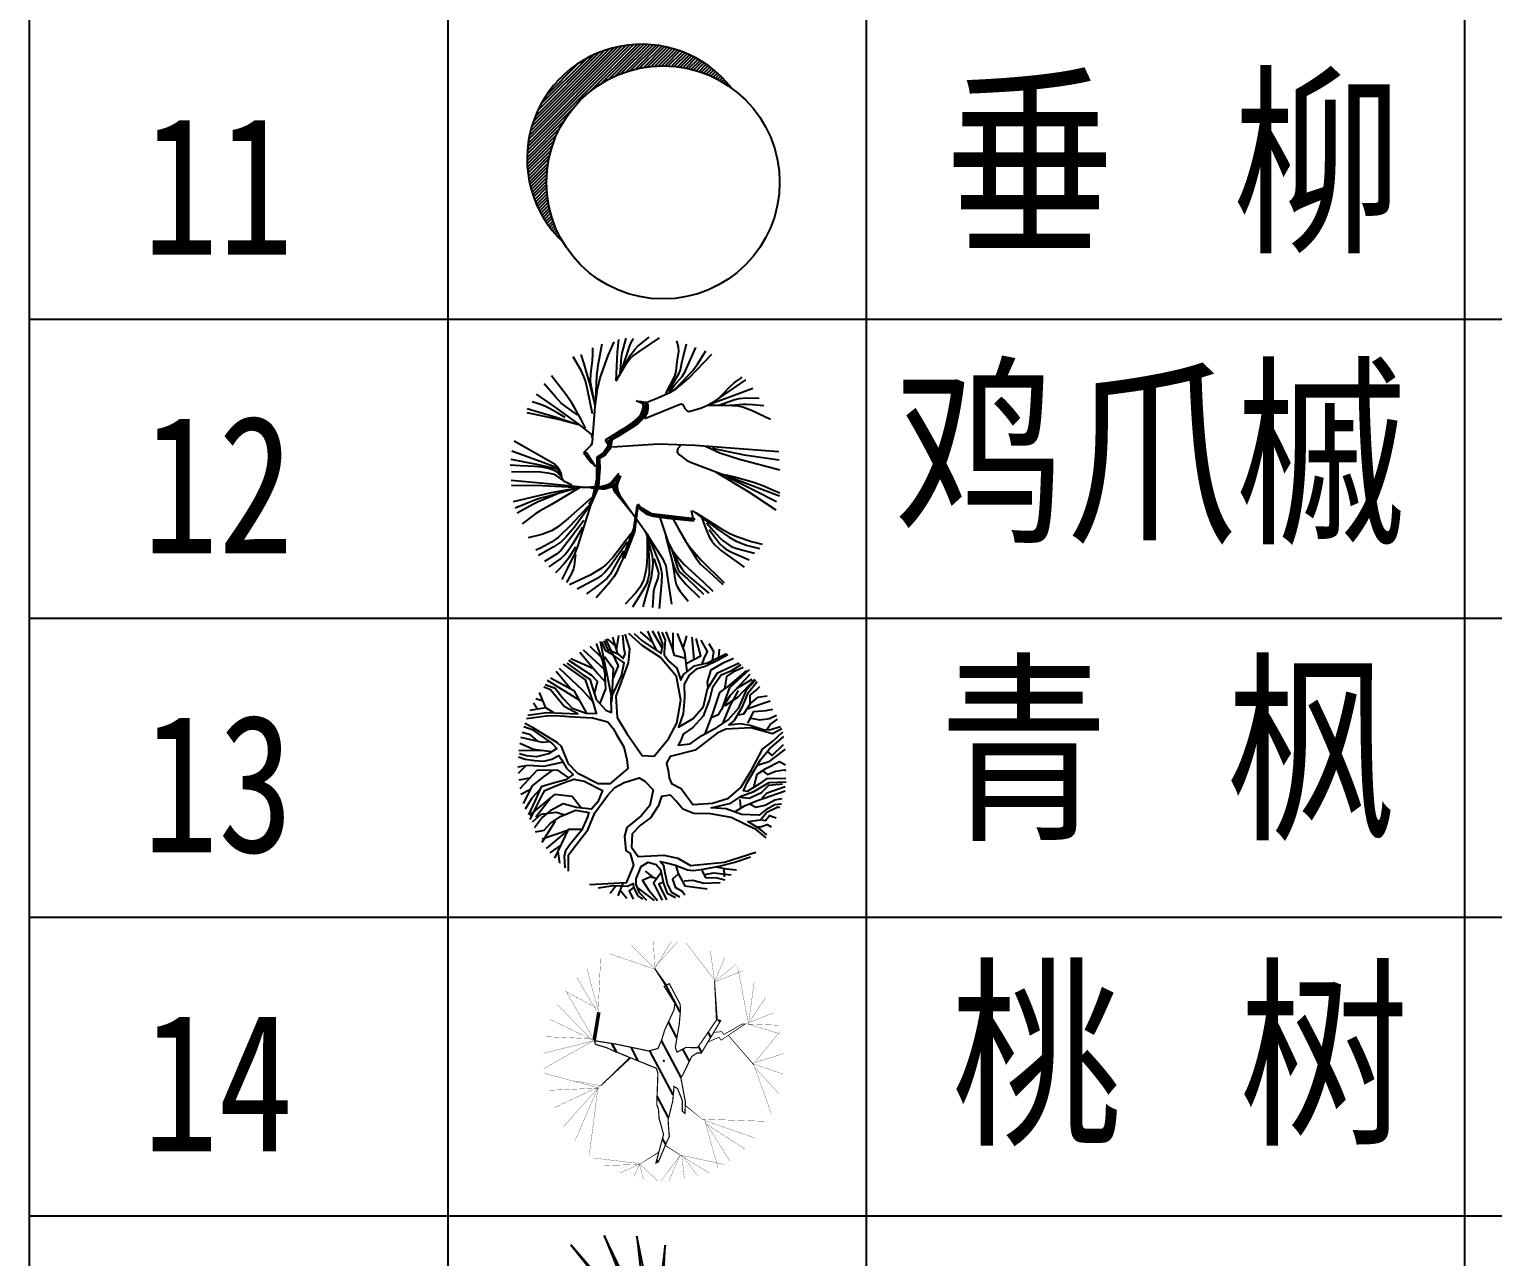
# Model space of a CAD drawing. Extents: x 302512 to 1034855, y -184136 to 410364.
# Drawn here: x 699530 to 732671, y 268877 to 296668 of the extents above; entities that cross this region are included whole.
import ezdxf

# ---------------------------------------------------------------- set-up
doc = ezdxf.new("R2010")
doc.units = 0
doc.header["$MEASUREMENT"] = 0
for name, color, linetype in [('53', 7, 'Continuous'), ('GREEN', 3, 'Continuous'), ('PUB_TEXT', 7, 'Continuous'), ('ROAD', 7, 'Continuous'), ('树', 80, 'Continuous'), ('树树', 104, 'Continuous'), ('植物1', 241, 'Continuous'), ('绿化', 97, 'Continuous')]:
    doc.layers.add(name, color=color, linetype=linetype)
doc.styles.add('-宋体', font='', dxfattribs={"width": 0.8})
doc.styles.add('_HZTXT', font='complex.shx', dxfattribs={"width": 0.8, "bigfont": 'hztxt.shx'})
doc.styles.add('DIM_FONT', font='SIMPLEX.shx', dxfattribs={"width": 0.8})
doc.styles.add('KT64F', font='COMPLEX', dxfattribs={"bigfont": 'KT64F'})
doc.styles.get('-宋体').set_extended_font_data('宋体')

# ---------------------------------------------------------------- blocks, each defined once
blk = doc.blocks.new('罗汉松01')
h = blk.add_hatch()
h.set_pattern_fill('ANSI31,_O', color=256, scale=500)
h.set_pattern_definition([(45, (78415.68, 236735.855), (-44.194174, 44.194174), [])])
h.paths.add_polyline_path([(802.6, 522.2), (862, 534.9), (883.2, 543.4), (951.2, 611.1), (934.2, 628.1), (879, 564.6), (853.5, 560.3), (760.1, 573), (717.7, 573), (679.5, 577.3), (658.2, 611.1), (645.5, 750.9), (632.8, 839.8), (620, 831.3), (620, 780.5), (615.8, 750.9), (598.8, 560.3), (581.8, 547.6), (454.5, 513.7), (437.5, 501), (403.5, 488.3), (344.1, 450.2), (221, 446), (229.4, 437.5), (314.4, 429), (344.1, 424.8), (352.6, 429), (407.8, 450.2), (488.4, 454.5), (547.8, 467.2), (543.6, 450.2), (501.1, 416.3), (458.7, 403.6), (454.5, 390.9), (501.1, 403.6), (590.3, 450.2), (607.3, 446), (687.9, 433.3), (709.2, 416.3), (713.4, 399.4), (866.3, 361.3), (866.3, 378.2), (730.4, 420.6), (717.7, 467.2), (687.9, 496.8), (704.9, 509.5)])
h = blk.add_hatch()
h.set_pattern_fill('ANSI31', color=256, scale=5000, style=0)
h.set_pattern_definition([(45, (78415.7, 236735.86), (-441.9417, 441.9417), [])])
h.paths.add_polyline_path([(620, 831.3), (620, 780.5), (615.8, 750.9), (598.8, 560.3), (581.8, 547.6), (454.5, 513.7), (437.5, 501), (403.5, 488.3), (344.1, 450.2), (221, 446), (229.4, 437.5), (314.4, 429), (344.1, 424.8), (352.6, 429), (407.8, 450.2), (488.4, 454.5), (547.8, 467.2), (543.6, 450.2), (501.1, 416.3), (458.7, 403.6), (454.5, 390.9), (501.1, 403.6), (590.3, 450.2), (607.3, 446), (687.9, 433.3), (709.2, 416.3), (713.4, 399.4), (866.3, 361.3), (866.3, 378.2), (730.4, 420.6), (717.7, 467.2), (687.9, 496.8), (704.9, 509.5), (802.6, 522.2), (862, 534.9), (883.2, 543.4), (951.2, 611.1), (934.2, 628.1), (879, 564.6), (853.5, 560.3), (760.1, 573), (717.7, 573), (679.5, 577.3), (658.2, 611.1), (645.5, 750.9), (632.8, 839.8)])
edge = h.paths.add_edge_path()
edge.add_line((765.4, 386.4), (798.3, 348.6))
edge.add_line((798.3, 348.6), (789.8, 335.9))
edge.add_line((789.8, 335.9), (883.2, 259.7))
edge.add_line((883.2, 259.7), (879, 272.4))
edge.add_line((879, 272.4), (815.3, 331.6))
edge.add_line((815.3, 331.6), (823.8, 344.3))
edge.add_line((823.8, 344.3), (811.3, 375))
for points in [[(634.3, 865.8, 1, 1, 0), (590.1, 1037.2, 1, 1, 0)], [(632.8, 839.8, 1, 1, 0), (663.4, 1038.7, 1, 1, 0)], [(450.2, 763.6, 1, 1, 0), (442.6, 1000.1, 1, 1, 0)], [(630.4, 844.9, 1, 1, 0), (460.5, 1007.3, 1, 1, 0)], [(630.5, 844.6, 1, 1, 0), (521.6, 1026, 1, 1, 0)], [(625.3, 830.3, 1, 1, 0), (795.6, 1013.6, 1, 1, 0)], [(629.5, 843.3, 1, 1, 0), (731.2, 1030.5, 1, 1, 0)], [(754.1, 868.1, 1, 1, 0), (862.9, 985.5, 1, 1, 0)], [(764.5, 864.9, 1, 1, 0), (794.3, 1014.1, 1, 1, 0)], [(461.5, 759.7, 1, 1, 0), (314.2, 921.3, 1, 1, 0)], [(450.2, 763.6, 1, 1, 0), (377.9, 967.1, 1, 1, 0)], [(751.6, 856.8, 1, 1, 0), (911, 957.7, 1, 1, 0)], [(761.9, 862.4, 1, 1, 0), (967.2, 914.9, 1, 1, 0)], [(449.6, 767.7, 1, 1, 0), (252.4, 858.9, 1, 1, 0)], [(607.6, 677.2, 8, 4, 0), (461.5, 759.7, 1, 1, 0), (448.9, 871.1, 1, 1, 0)], [(635.5, 841.3, 15, 15, 0), (751.6, 856.8, 15, 15, 0)], [(991, 687, 1, 1, 0), (997.5, 885.9, 1, 1, 0)], [(448.6, 768.2, 1, 1, 0), (207.8, 796, 1, 1, 0)], [(993.6, 687.4, 1, 1, 0), (1058, 809.1, 1, 1, 0)], [(448.6, 768.2, 1, 1, 0), (171.1, 720.8, 1, 1, 0)], [(200, 505.6, 1, 1, 0), (164.6, 703.4, 1, 1, 0)], [(940.6, 621.7, 10, 5, 0), (993.6, 687.4, 1, 1, 0), (1123.7, 654.1, 1, 1, 0)], [(993.6, 687.4, 1, 1, 0), (1100.9, 725.9, 1, 1, 0)], [(1002.3, 687.2, 1, 1, 0), (1129, 628.8, 1, 1, 0)], [(196.6, 506.5, 1, 1, 0), (148.7, 647, 1, 1, 0)], [(198.8, 506.6, 1, 1, 0), (138.4, 576.9, 1, 1, 0)], [(1019, 432.8, 1, 1, 0), (1133.9, 594.7, 1, 1, 0)], [(195.5, 509.5, 1, 1, 0), (137.5, 518, 1, 1, 0)], [(195.5, 509.5, 1, 1, 0), (141.1, 475.2, 1, 1, 0)], [(197.2, 508.6, 1, 1, 0), (152.2, 417.2, 1, 1, 0)], [(267.9, 447.6, 4, 1, 0), (195.5, 509.5, 1, 1, 0)], [(1014.8, 433.3, 1, 1, 0), (1134.4, 488.7, 1, 1, 0)], [(302.6, 430.2, 4, 1, 0), (276.1, 335.9, 1, 1, 0)], [(866.3, 378.2, 8, 4, 0), (1014.8, 433.3, 1, 1, 0), (1107.4, 370, 1, 1, 0)], [(1014.5, 432.3, 1, 1, 0), (1092.4, 333, 1, 1, 0)], [(1014.8, 433.3, 1, 1, 0), (1122.8, 421.3, 1, 1, 0)], [(280.1, 359.2, 1, 1, 0), (155.6, 404.4, 1, 1, 0)], [(280.8, 359.1, 1, 1, 0), (165.6, 372.7, 1, 1, 0)], [(486.1, 399.5, 4, 1, 0), (450.2, 310.5, 1, 1, 0)], [(765.4, 386.4, 3, 3, 0), (798.3, 348.6, 3, 3, 0), (789.8, 335.9, 3, 3, 0), (883.2, 259.7, 3, 3, 0), (879, 272.4, 3, 3, 0), (815.3, 331.6, 3, 3, 0), (823.8, 344.3, 3, 3, 0), (811.3, 375, 3, 3, 0)], [(280.5, 351.6, 1, 1, 0), (191.4, 312.7, 1, 1, 0)], [(278.3, 343.7, 1, 1, 0), (221, 263.9, 1, 1, 0)], [(276.1, 335.9, 1, 1, 0), (246.4, 221.5, 1, 1, 0)], [(454.3, 306.2, 1, 1, 0), (276.9, 192.6, 1, 1, 0)], [(282.6, 358.8, 1, 1, 0), (298.3, 171.7, 1, 1, 0)], [(452, 314.9, 1, 1, 0), (522.5, 52.7, 1, 1, 0)], [(817.6, 313.2, 3, 3, 0), (730.4, 175, 1, 1, 0), (556.7, 45.9, 1, 1, 0)], [(899.7, 252.8, 1, 1, 0), (1104.2, 361.2, 1, 1, 0)], [(446.5, 301.2, 1, 1, 0), (318.7, 153.9, 1, 1, 0)], [(436.7, 289.9, 1, 1, 0), (385, 107.6, 1, 1, 0)], [(449.4, 303, 1, 1, 0), (441.3, 79.3, 1, 1, 0)], [(883.2, 259.7, 1, 1, 0), (918.6, 126.3, 1, 1, 0)], [(884, 258, 1, 1, 0), (962.4, 159.8, 1, 1, 0)], [(886.7, 246.7, 1, 1, 0), (885.9, 105.8, 1, 1, 0)], [(886.7, 246.7, 1, 1, 0), (1061.4, 275.1, 1, 1, 0)], [(897.2, 245.9, 1, 1, 0), (1013, 209.9, 1, 1, 0)], [(735.4, 182.9, 1, 1, 0), (811.9, 71, 1, 1, 0)], [(721.3, 166.9, 1, 1, 0), (645.6, 39.5, 1, 1, 0)], [(734.7, 181.8, 1, 1, 0), (729.6, 48.1, 1, 1, 0)], [(741.2, 175.6, 1, 1, 0), (895.8, 111.7, 1, 1, 0)]]:
    blk.add_lwpolyline(points, format="xyseb")
blk.add_lwpolyline([(620, 831.3, 5, 5, 0), (620, 780.5, 5, 5, 0), (615.8, 750.9, 5, 5, 0), (598.8, 560.3, 5, 5, 0), (581.8, 547.6, 5, 5, 0), (454.5, 513.7, 5, 5, 0), (437.5, 501, 5, 5, 0), (403.5, 488.3, 5, 5, 0), (344.1, 450.2, 5, 5, 0), (221, 446, 5, 5, 0), (229.4, 437.5, 5, 5, 0), (314.4, 429, 5, 5, 0), (344.1, 424.8, 5, 5, 0), (352.6, 429, 5, 5, 0), (407.8, 450.2, 5, 5, 0), (488.4, 454.5, 5, 5, 0), (547.8, 467.2, 5, 5, 0), (543.6, 450.2, 5, 5, 0), (501.1, 416.3, 5, 5, 0), (458.7, 403.6, 5, 5, 0), (454.5, 390.9, 5, 5, 0), (501.1, 403.6, 5, 5, 0), (590.3, 450.2, 5, 5, 0), (607.3, 446, 5, 5, 0), (687.9, 433.3, 5, 5, 0), (709.2, 416.3, 5, 5, 0), (713.4, 399.4, 5, 5, 0), (866.3, 361.3, 5, 5, 0), (866.3, 378.2, 5, 5, 0), (730.4, 420.6, 5, 5, 0), (717.7, 467.2, 5, 5, 0), (687.9, 496.8, 5, 5, 0), (704.9, 509.5, 5, 5, 0), (802.6, 522.2, 5, 5, 0), (862, 534.9, 5, 5, 0), (883.2, 543.4, 5, 5, 0), (951.2, 611.1, 5, 5, 0), (934.2, 628.1, 5, 5, 0), (879, 564.6, 5, 5, 0), (853.5, 560.3, 5, 5, 0), (760.1, 573, 5, 5, 0), (717.7, 573, 5, 5, 0), (679.5, 577.3, 5, 5, 0), (658.2, 611.1, 5, 5, 0), (645.5, 750.9, 5, 5, 0), (632.8, 839.8, 5, 5, 0)], format="xyseb", close=True)
blk.add_point((637, 539.4))
blk = doc.blocks.new('_F6HAF')
at = {"layer": '植物1', "xscale": 1.36, "yscale": 1.36, "zscale": 1.36}
blk.add_blockref('罗汉松01', (-863.1, -722.8), dxfattribs=at)
at = {"flags": 9}
for tag in ['XSIZE', 'YSIZE']:
    blk.add_attdef(tag, (0, 0), '', height=0.5, dxfattribs=at)
blk = doc.blocks.new('M_F9')
for p, q in [((-273.8, 368.8), (-310.7, 390.8)), ((-359.8, 336.9), (-298.4, 251)), ((-249.3, 314.8), (-273.8, 368.8)), ((-298.4, 251), (-389.6, 311.9)), ((-249.3, 285.3), (-249.3, 314.8))]:
    blk.add_line(p, q)
for points in [[(-89.2, 512.4), (-91.1, 485.3), (-85.3, 449.8), (-77.5, 416.4), (-61.9, 389.3), (-40.5, 368.5), (-52.2, 353.9), (-77.5, 326.8), (-93.1, 295.4), (-120.3, 316.3), (-143.7, 353.9), (-172.9, 397.7), (-229.4, 403.9), (-287.8, 412.3)], [(-59.8, 345.7), (-97, 410.2), (-110.6, 468.6), (-127.9, 503.3)], [(57.1, 526.1), (88, 458.2), (101.6, 420.6), (111.4, 376.8), (132.8, 289.2), (134.8, 228.7), (116.6, 201.9), (97, 182.2), (62.7, 143.1), (19.9, 118.1), (-11.3, 105.6), (-87.2, 153.6), (-98.9, 195.3), (-84.8, 280.4), (-59.9, 324.7), (-5.4, 368.5), (4.3, 387.2), (31.5, 491.6), (37.5, 526.9)], [(25.7, 527.1), (23.8, 493.6), (14, 462.4), (-3.5, 408.1), (-17.1, 383.1), (-46.3, 408.1), (-69.7, 447.8), (-77.5, 485.3), (-77.5, 512.4)], [(-41.7, 437.8), (-68.5, 518.3)], [(-35.5, 398.8), (-46.3, 466.5), (-40.8, 522.7)], [(-1.3, 415.1), (-11.3, 441.5), (-17.2, 525.3)], [(-12.6, 460.3), (2.3, 493.6), (2.4, 526.5)], [(70.5, 524.9), (101.6, 460.3), (130.9, 345.5), (142.5, 403.9), (187.3, 470.7), (189.3, 497.8)], [(117.2, 468.6), (89.5, 523)], [(103, 496.5), (120.6, 518.1)], [(108.2, 434.4), (117.2, 468.6), (165.7, 507.3)], [(138.4, 485.6), (138.1, 514.4)], [(-101.1, 375.5), (-137.8, 403.9), (-178.7, 431.1), (-253.1, 443.8)], [(-194.6, 433.8), (-222.7, 462.3)], [(-109.9, 308.4), (-95, 356), (-118.4, 431.1), (-203.9, 472.3)], [(-154.9, 448.7), (-174.3, 486.1)], [(-114.2, 476), (-150.3, 495.7)], [(200.9, 495.7), (199, 456.1), (169.8, 416.4), (144.5, 372.6), (142.5, 316.3), (152.3, 278.8), (191.2, 303.8), (261.3, 356), (294.4, 451.9)], [(143.2, 313.9), (208.7, 383.1), (229.6, 484.3)], [(181, 353.8), (217.3, 491.5)], [(189.3, 302.6), (220.4, 353.9), (274.6, 461.8)], [(211.8, 398.2), (259.3, 470.1)], [(-303.4, 401.8), (-248.8, 393.5), (-202.1, 385.2), (-182.6, 381), (-161.2, 356), (-133.9, 322.1), (-109.3, 287.8), (-104.4, 248.5), (-118.4, 172.3), (-165.1, 176.6), (-197.7, 192.1), (-208, 247.5), (-210, 300), (-249.3, 339.3), (-281.2, 358.9), (-328.7, 376.8)], [(-207.1, 228.7), (-173.2, 275.5), (-186.5, 341.4), (-288.6, 408)], [(-184.4, 399), (-223.5, 418.6), (-271.7, 431)], [(302.2, 441.5), (276.9, 368.5), (269.1, 341.4), (202.9, 295.4), (175.6, 248.5), (173.1, 226.4), (224.7, 243.6), (315.8, 230.8), (366.5, 235), (382, 285), (389.8, 316.3), (417.1, 339.3)], [(193.6, 277.4), (251.6, 272.5), (319.7, 297.6), (366.5, 395.6)], [(220.9, 307.9), (269.1, 310.1), (284.7, 337.2), (313.5, 437.5)], [(275.5, 281.3), (310, 339.3), (321.3, 432)], [(297.9, 318.9), (305.1, 331), (354.8, 405.9)], [(-342.3, 368.5), (-326.7, 339.3), (-295.6, 324.7), (-258.6, 295.4), (-219.8, 248.5), (-212.5, 197), (-234.6, 197), (-286.1, 204.3), (-346.2, 228.7), (-377.4, 239.1), (-396.8, 239.1), (-439.7, 222.4)], [(-281.2, 309.9), (-373.2, 333.8)], [(-208.3, 352.7), (-288.6, 383.5)], [(226.4, 240.6), (416.2, 344.2)], [(307.4, 293), (349, 314.2), (405.8, 355.9)], [(360.2, 322.5), (387.1, 375.9)], [(422.9, 333), (397.6, 310.1), (391.8, 268.3), (380.1, 243.3), (399.5, 241.2), (415.1, 249.6), (463.8, 270.4)], [(-361.7, 262.8), (-401.5, 294.3)], [(210.6, 236.8), (331.4, 266.2), (366.5, 312.2)], [(297.3, 257.9), (349, 251.6), (431, 327)], [(391.8, 268.3), (446.2, 303.8)], [(404.6, 276.7), (458.6, 284.5)], [(418.2, 285.5), (433.8, 321.3)], [(-446.8, 206), (-389, 224.5), (-324.8, 199.5), (-276.3, 182.2), (-207.5, 174.9), (-129, 147.9), (-94.6, 130.7), (-65.8, 103.5), (-32.7, 53.5), (-38.1, 30.1), (-59.9, -9.1), (-59.9, -9.1), (-120.3, -15.4), (-167.1, 5.5), (-225.5, 43), (-258.6, 43), (-309.2, 22.1), (-315, 3.4), (-354, -21.7), (-426, -15.4), (-441.6, 28.4), (-473.4, 114.8)], [(-388.4, 266.5), (-428.6, 246.7)], [(-282.9, 206.3), (-297.5, 253.7), (-416, 270.4)], [(470.3, 264.5), (422.9, 230.8), (370.4, 220.4), (294.4, 224.5), (236, 228.7), (160.8, 199.4), (114.2, 147.9), (51, 68.1), (62.7, 24.2), (140.6, -9.1), (206.8, -21.7), (294.4, -11.2), (374.2, 30.5), (424.9, 109.8), (448.3, 189.1), (477.6, 250.7)], [(483.3, 230.8), (465.8, 195.3), (440.4, 111.9), (475.5, 116), (516.4, 147.4)], [(446.1, 130.4), (471.6, 153.6), (505.8, 184.6)], [(462.3, 114.5), (511.3, 167.8)], [(470.6, 152.6), (495.9, 210.8)], [(518.3, 132.7), (493, 111.9), (450.2, 103.5), (438.5, 99.3), (421, 74.3), (405.4, 38.9), (366.5, 11.7), (389.8, 7.5), (432.7, -21.7), (458, -65.5), (512.5, -123.9)], [(449.1, 18.1), (448.3, 61.8), (475.5, 78.5), (524, 117)], [(-474.7, 80.6), (-449.4, 28.4), (-435.8, -23.7), (-420.2, -40.4), (-433.8, -46.7), (-459.2, -71.7), (-466.9, -92.6)], [(404.3, -2.3), (471.6, 28.4), (530.5, 74.6)], [(464.7, 71.9), (528.4, 90.8)], [(-446.6, 17.7), (-482.3, 30.6)], [(-430.2, -3.7), (-482.2, 1.3)], [(-108.3, -471), (-91.1, -426.4), (-73.6, -322.1), (-83.3, -242.8), (-100.8, -182.3), (-97, -138.5), (-75.5, -105.1), (-59.9, -78), (-75.5, -46.7), (-110.6, -46.7), (-163.2, -32.1), (-202.1, -2.9), (-241.9, 17.8), (-291, 5.6), (-318.1, -28.8), (-283.9, -119.7), (-280, -173.9), (-291.7, -228.2), (-243, -347.1), (-171.6, -449.2)], [(431.5, 10.1), (475.5, -34.2), (533.2, 1.5)], [(455.4, -13.9), (533.5, 18)], [(483.3, 37.6), (533.1, 38.7)], [(-459, -0.9), (-479.7, -34.5)], [(-433.9, -46.7), (-451.3, -34.2), (-476.5, -58.6)], [(-466.9, -109.3), (-447.4, -73.8), (-420.2, -52.9), (-400.7, -46.7), (-350.1, -50.9), (-326.7, -71.7), (-326.7, -103), (-340.4, -123.9), (-387.1, -151), (-418.3, -173.9), (-424.1, -209.4)], [(302.3, -406.9), (273, -378.4), (271.3, -293.8), (239.4, -205.5), (214.8, -178.5), (128.9, -117.6), (78.3, -34.2), (51, -27.9), (25.7, -42.5), (0.4, -55), (-17.1, -69.6), (-24.9, -109.3), (-69.7, -169.8), (-42.4, -238.6), (-7.4, -290.8), (45.2, -324.1), (119.2, -343), (206.8, -359.6), (245.7, -386.8), (291.7, -413.7)], [(487.2, -188.5), (454.1, -159.3), (428.8, -128.1), (374.2, -111.4), (327.5, -113.5), (261.3, -109.3), (208.7, -84.3), (173.7, -57.1), (148.4, -55), (128.9, -50.9), (146.4, -92.6), (189.3, -126), (237.9, -173.9), (274.9, -203.1), (329.5, -228.2), (405.4, -236.5), (450.2, -259.5)], [(508.6, -130.1), (479.4, -100.9), (442.4, -61.3), (422.9, -32.1), (393.7, -13.3), (354.8, -5), (306.1, -21.7), (247.7, -34.2), (193.2, -32.1), (241.8, -75.9), (296.4, -98.9), (364.5, -94.7), (432.7, -113.5), (493, -180.2)], [(447.9, -48), (469.7, -48.8), (498.9, -52.9), (532.2, -17.6)], [(472.4, -80.9), (504.7, -75.9), (528.7, -50.7)], [(-431.4, -61.5), (-458.4, -135.5)], [(-375.8, -120.8), (-379.3, -94.7), (-398.8, -71.7), (-426, -103), (-454.5, -147.2)], [(-377.1, -111.1), (-361.8, -71.7)], [(368.1, -95.7), (389.8, -86.3), (436.5, -86.3), (477.4, -123.9), (502.9, -154.6)], [(491, -100.8), (520.8, -93.9)], [(-350.4, -129.7), (-396.8, -113.5), (-429.9, -144.7), (-448.4, -163.9)], [(-382.4, -148.3), (-394.9, -134.3), (-442.4, -178.8)], [(-418.3, -224), (-410.4, -190.6), (-383.2, -165.6), (-348.1, -144.7), (-322.9, -132.2), (-311.1, -113.5), (-309.2, -138.5), (-307.3, -173.9), (-311.1, -221.9), (-307.3, -244.9), (-291.7, -278.3), (-262.5, -332.5), (-231.3, -384.7), (-194.3, -434.7)], [(199, -136.4), (276.9, -140.6), (364.5, -142.7), (403.5, -171.9), (473.5, -215.7)], [(265.2, -140.6), (284.7, -163.5), (321.7, -171.9), (366.5, -184.4), (463.8, -232.4)], [(382, -157.3), (430.7, -151), (459.9, -173.9), (481.3, -199)], [(-336.5, -192.7), (-361.8, -178.1), (-387.1, -196.9), (-394.9, -228.2), (-404.6, -240.7)], [(-309.2, -176), (-334.5, -192.7), (-371.5, -230.3), (-357.9, -313.7)], [(255.5, -188.5), (327.8, -195.7), (391.7, -208)], [(444.4, -265.7), (389.8, -244.9), (331.4, -238.6), (278.8, -226.1), (257.4, -211.5), (274.9, -251.1), (280.8, -288.7), (278.8, -340.8), (284.7, -363.8), (308.1, -399.3)], [(304.1, -169.8), (394.1, -173.6), (480.1, -225.1)], [(323.6, -176), (367.1, -212.9), (450.6, -254.6)], [(397.6, -199), (448.1, -244.8)], [(-354, -221.9), (-342.3, -253.2), (-340.4, -297), (-320.9, -353.3)], [(-297.5, -274.1), (-318.9, -294.9), (-307.3, -336.7), (-305.3, -368)], [(29.6, -488.9), (19.9, -466), (-7.4, -438.9), (-34.7, -420.1), (-52.2, -355.5), (-48.3, -294.9), (-61.9, -238.6), (-23, -305.4), (14, -334.6), (45.2, -374.2), (93.9, -420.1), (115.3, -480.6)], [(304.1, -232.4), (313.9, -253.2), (358.7, -265.7), (389.8, -286.6), (405.4, -317.9)], [(335.3, -259.5), (366.5, -301.2), (389.8, -334.6)], [(356.7, -265.7), (387.9, -255.3), (413.2, -272), (430.7, -280.3)], [(-309.2, -288.7), (-293.6, -320), (-281.2, -384.6)], [(-268.3, -322.1), (-264.4, -361.7), (-256.6, -399.3)], [(-50.2, -328.4), (-17.1, -357.6), (14, -395.1), (82.2, -486.9)], [(284.7, -278.3), (333.4, -286.6), (350.9, -330.4), (362.6, -353.3)], [(306.1, -284.5), (310, -317.9), (325.6, -351.3), (345, -372.2)], [(-268.3, -351.3), (-280, -357.6), (-295.6, -361.7)], [(-26.9, -345), (0.4, -334.6)], [(-5.4, -376.3), (-9.4, -399.3), (8.2, -430.6), (37.4, -459.8), (51, -484.8)], [(10.1, -334.6), (16, -365.9), (49.1, -403.4), (84.1, -422.2), (103.6, -470.2)], [(126.9, -476.5), (109.4, -422.2), (105.5, -407.6), (78.3, -386.8), (37.4, -351.3), (35.5, -336.7), (70.5, -340.8), (165.9, -363.8), (216.5, -384.7), (276.9, -422.2)], [(60.8, -370.1), (111.4, -368), (140.6, -393), (181.5, -434.7), (175.7, -459.8)], [(130.9, -380.5), (121.1, -405.5), (142.5, -430.6), (156.2, -461.8), (154.2, -468.1)], [(144.5, -359.6), (171.8, -399.3), (232.1, -443.1)], [(202.9, -380.5), (195.1, -401.4), (247.7, -430.6)], [(282.7, -353.3), (304.1, -359.6), (331.4, -380.5)], [(-97, -470.2), (-85.3, -441), (-69.7, -386.8), (-50.2, -430.6), (-15.2, -445.2), (16, -478.6), (16, -486.9)], [(-79.4, -426.4), (-73.6, -441), (-59.9, -459.8), (-63.9, -476.5)], [(-48.3, -434.7), (-46.3, -449.3), (-24.9, -457.7), (-24.9, -484.8)], [(31.5, -411.8), (54.9, -424.3), (97.8, -482.7)]]:
    blk.add_lwpolyline(points)
at = {"width": 0.8, "flags": 9}
for tag, p in [('YSIZE', (69.3, 19.1)), ('XSIZE', (-74.5, -49.6)), ('XSIZE', (-61.4, -6.5)), ('YSIZE', (193.8, -22.6))]:
    blk.add_attdef(tag, p, '', height=0.2, dxfattribs=at)
blk = doc.blocks.new('*U8')
at = {"color": 0}
for p, q in [((-558.7, 120.2), (-102.9, 575.9)), ((-557.3, 135.6), (-118.4, 574.6)), ((-555.4, 151.7), (-134.5, 572.6)), ((-552.9, 168.4), (-151.2, 570.1)), ((-549.6, 185.8), (-168.6, 566.8)), ((-292.1, 372.6), (-88, 576.7)), ((-242.2, 408.4), (-73.5, 577.1)), ((-208.9, 427.5), (-59.4, 577)), ((-181.3, 440.9), (-45.7, 576.6)), ((-157, 451.1), (-32.3, 575.8)), ((-134.9, 459.1), (-19.3, 574.6)), ((-114.4, 465.4), (-6.6, 573.2)), ((-95.1, 470.5), (5.8, 571.5)), ((-76.9, 474.6), (17.9, 569.4)), ((-59.5, 477.9), (29.8, 567.2)), ((-545.4, 204.1), (-186.9, 562.6)), ((-540.2, 223.5), (-206.3, 557.4)), ((-533.6, 244.2), (-227, 550.8)), ((-525.4, 266.6), (-249.4, 542.6)), ((-514.8, 291.3), (-274.1, 532)), ((-500.6, 319.6), (-302.4, 517.8)), ((-42.8, 480.4), (41.4, 564.7)), ((-26.8, 482.3), (52.8, 561.9)), ((-11.4, 483.6), (63.9, 558.9)), ((3.6, 484.4), (74.9, 555.7)), ((18.1, 484.8), (85.6, 552.3)), ((32.2, 484.8), (96.1, 548.7)), ((45.9, 484.3), (106.5, 544.9)), ((59.3, 483.6), (116.6, 540.9)), ((72.3, 482.5), (126.6, 536.7)), ((85.1, 481), (136.4, 532.4)), ((97.5, 479.3), (146, 527.8)), ((109.7, 477.4), (155.4, 523.1)), ((121.6, 475.1), (164.7, 518.3)), ((133.3, 472.7), (173.8, 513.2)), ((144.7, 470), (182.8, 508)), ((155.9, 467), (191.5, 502.7)), ((-479.8, 354.6), (-337.4, 497)), ((-430, 418.5), (-401.3, 447.2)), ((166.9, 463.9), (200.2, 497.2)), ((177.7, 460.5), (208.7, 491.5)), ((188.2, 456.9), (217, 485.7)), ((198.6, 453.2), (225.2, 479.7)), ((208.8, 449.3), (233.2, 473.6)), ((218.9, 445.1), (241.1, 467.3)), ((228.7, 440.8), (248.8, 460.9)), ((238.4, 436.4), (256.4, 454.4)), ((247.9, 431.7), (263.8, 447.7)), ((257.2, 426.9), (271.1, 440.8)), ((266.4, 421.9), (278.3, 433.9)), ((275.4, 416.8), (285.3, 426.7)), ((284.2, 411.5), (292.2, 419.5)), ((292.9, 406.1), (298.9, 412)), ((301.5, 400.5), (305.5, 404.5)), ((309.9, 394.7), (311.9, 396.8)), ((318.1, 388.9), (318.2, 388.9)), ((-559.5, 105.2), (-364.2, 300.5)), ((-559.9, 90.7), (-400, 250.6)), ((-559.8, 76.6), (-419.1, 217.3)), ((-559.4, 62.9), (-432.5, 189.7)), ((-558.6, 49.6), (-442.7, 165.4)), ((-557.4, 36.6), (-450.6, 143.3)), ((-556, 23.9), (-457, 122.8)), ((-554.2, 11.4), (-462.1, 103.6)), ((-552.2, -0.7), (-466.2, 85.3)), ((-550, -12.6), (-469.5, 67.9)), ((-547.4, -24.2), (-472, 51.3)), ((-544.7, -35.6), (-473.9, 35.2)), ((-541.7, -46.7), (-475.2, 19.8)), ((-538.5, -57.7), (-476, 4.8)), ((-535.1, -68.4), (-476.4, -9.7)), ((-531.5, -78.9), (-476.3, -23.8)), ((-527.7, -89.3), (-475.9, -37.5)), ((-523.7, -99.4), (-475.1, -50.9)), ((-519.5, -109.4), (-474, -63.9)), ((-515.1, -119.2), (-472.6, -76.6)), ((-510.6, -128.8), (-470.9, -89.1)), ((-505.9, -138.2), (-469, -101.3)), ((-501, -147.5), (-466.7, -113.2)), ((-496, -156.6), (-464.2, -124.8)), ((-490.8, -165.5), (-461.5, -136.3)), ((-485.5, -174.3), (-458.6, -147.5)), ((-479.9, -183), (-455.4, -158.5)), ((-474.3, -191.4), (-452.1, -169.2)), ((-468.5, -199.8), (-448.5, -179.8)), ((-462.5, -207.9), (-444.8, -190.2)), ((-456.4, -216), (-440.8, -200.4)), ((-450.1, -223.9), (-436.7, -210.4)), ((-443.7, -231.6), (-432.4, -220.3)), ((-437.2, -239.2), (-427.9, -229.9)), ((-430.5, -246.6), (-423.3, -239.4)), ((-423.6, -253.9), (-418.5, -248.8)), ((-416.6, -261.1), (-413.5, -258)), ((-409.5, -268.1), (-408.4, -267))]:
    blk.add_line(p, q, dxfattribs=at)
blk = doc.blocks.new('M_F0')
blk.add_circle((0, 0), 500)
blk.add_arc((-92.1, 100.8), 491.4, 38.06531, 226.71646)
blk.add_blockref('*U8', (-23.6, 15.2))
at = {"width": 0.8, "flags": 9}
for tag in ['XSIZE', 'YSIZE']:
    blk.add_attdef(tag, (0, 0), '', height=0.5, dxfattribs=at)
blk = doc.blocks.new('_F2CKQ')
for p, q in [((-102, 2267), (-8, 1022)), ((37, 1030), (-102, 2267)), ((-1101, 2086), (-498, 860)), ((-547, 861), (-1101, 2086)), ((-390, 2125), (-10, 892)), ((-8, 1022), (-390, 2125)), ((284, 2137), (37, 1030)), ((111, 1007), (284, 2137)), ((-1220, 2025), (-547, 861)), ((-680, 967), (-1220, 2025)), ((597, 1912), (111, 1007)), ((184, 930), (597, 1912)), ((-676, 861), (-1347, 1864)), ((-1347, 1864), (-680, 967)), ((-498, 860), (-839, 1828)), ((-839, 1828), (-449, 859)), ((-1494, 1597), (-676, 861)), ((-741, 823), (-1494, 1597)), ((-420, 1562), (3, 822)), ((-10, 892), (-420, 1562)), ((810, 1635), (184, 930)), ((222, 859), (810, 1635)), ((-1616, 1330), (-741, 823)), ((-813, 803), (-1616, 1330)), ((-436, 1328), (-42, 813)), ((3, 822), (-436, 1328)), ((-1653, 1109), (-813, 803)), ((-804, 742), (-1653, 1109)), ((-424, 1107), (-57, 753)), ((-42, 813), (-424, 1107)), ((-1662, 803), (-804, 742)), ((-782, 708), (-1662, 803)), ((-1649, 464), (-782, 708)), ((753, 499), (309, 691)), ((309, 691), (1233, 625)), ((1233, 625), (373, 750)), ((-787, 566), (-1649, 464)), ((-1583, 189), (-787, 566)), ((-705, 525), (-1583, 189)), ((-1513, -73), (-705, 525)), ((-698, 528), (-1078, -765)), ((272, 643), (753, 499)), ((-662, 500), (-1513, -73)), ((-1276, -524), (-662, 500)), ((-640, 466), (-1276, -524)), ((-1078, -765), (-640, 466)), ((1088, 143), (166, 145)), ((322, 81), (1088, 143)), ((1325, -38), (322, 81)), ((-113, -155), (-477, -1214)), ((92, -123), (1323, -535)), ((1274, -707), (92, -123)), ((179, -22), (1325, -38)), ((1421, -246), (179, -22)), ((1323, -535), (185, -95)), ((185, -95), (1421, -246)), ((-477, -1214), (-94, -277)), ((-94, -277), (-66, -1366)), ((-66, -1366), (-40, -330)), ((-40, -330), (284, -1371)), ((284, -1371), (15, -307)), ((15, -307), (737, -1353)), ((1084, -1024), (50, -216)), ((50, -216), (1274, -707)), ((74, -293), (1084, -1024)), ((737, -1353), (74, -293))]:
    blk.add_line(p, q)
at = {"lineweight": 50}
for p, q in [((0, 0), (148, 861)), ((-570, 646), (0, 0))]:
    blk.add_line(p, q, dxfattribs=at)
at = {"style": 'DIM_FONT', "width": 0.8, "flags": 9}
for tag in ['XSIZE', 'YSIZE']:
    blk.add_attdef(tag, (0, 0), '', height=0.5, dxfattribs=at)
blk = doc.blocks.new('_F18ZZT')
at = {"layer": '53', "color": 3, "linetype": 'Continuous'}
for p, q in [((1.421, 3.121, 0.001), (1.067, 2.924, 0.001)), ((1.067, 2.924, 0.001), (1.067, 3.003, 0.001)), ((1.376, 3.155, 0.001), (1.651, 1.264, 0.001)), ((1.4, 3.18, 0.001), (1.529, 2.48, 0.001)), ((1.474, 3.155, 0.001), (1.671, 1.993, 0.001)), ((1.529, 2.48, 0.001), (1.597, 2.047, 0.001)), ((1.597, 2.047, 0.001), (1.646, 1.643, 0.001)), ((1.671, 1.993, 0.001), (1.75, 1.363, 0.001)), ((1.646, 1.643, 0.001), (1.715, 1.328, 0.001)), ((1.715, 1.328, 0.001), (1.666, 1.141, 0.001)), ((1.75, 1.363, 0.001), (1.73, 1.087, 0.001)), ((1.494, 0.693, 0.001), (1.396, 0.575, 0.001)), ((1.415, 0.535, 0.001), (2.478, 0.653, 0.001)), ((1.454, 0.575, 0.001), (2.616, 0.733, 0.001)), ((2.562, 0.688, 0.001), (1.469, 0.56, 0.001)), ((1.651, 1.264, 0.001), (1.494, 0.693, 0.001)), ((1.73, 1.087, 0.001), (1.534, 0.595, 0.001)), ((1.666, 1.141, 0.001), (1.578, 0.826, 0.001)), ((2.478, 0.653, 0.001), (3.856, 0.515, 0.001)), ((3.349, 0.609, 0.001), (2.562, 0.688, 0.001)), ((2.616, 0.733, 0.001), (3.875, 0.595, 0.001)), ((3.861, 0.55, 0.001), (3.349, 0.609, 0.001)), ((0.367, -0.563, 0.001), (0.662, -0.622, 0.001)), ((0.367, -0.583, 0.001), (0.584, -0.681, 0.001)), ((0.397, -0.524, 0.001), (0.653, -0.573, 0.001)), ((0.574, -0.642, 0.001), (0.79, -0.74, 0.001)), ((0.653, -0.573, 0.001), (0.879, -0.533, 0.001)), ((0.662, -0.622, 0.001), (0.82, -0.592, 0.001)), ((0.751, -0.661, 0.001), (1.027, -0.592, 0.001)), ((0.751, -0.642, 0.001), (0.919, -0.75, 0.001)), ((0.82, -0.592, 0.001), (1.007, -0.533, 0.001)), ((0.948, -0.642, 0.001), (0.859, -0.681, 0.001)), ((0.879, -0.533, 0.001), (1.096, -0.435, 0.001)), ((1.007, -0.533, 0.001), (1.154, -0.445, 0.001)), ((1.017, -0.573, 0.001), (1.125, -0.514, 0.001)), ((1.096, -0.435, 0.001), (1.371, -0.179, 0.001)), ((1.154, -0.445, 0.001), (1.223, -0.337, 0.001)), ((0.584, -0.681, 0.001), (0.82, -0.799, 0.001)), ((0.79, -0.74, 0.001), (0.938, -0.819, 0.001)), ((0.82, -0.799, 0.001), (0.948, -0.928, 0.001)), ((0.859, -0.681, 0.001), (0.919, -0.681, 0.001)), ((0.928, -0.77, 0.001), (0.948, -0.779, 0.001)), ((0.938, -0.819, 0.001), (1.056, -1.046, 0.001)), ((0.948, -0.779, 0.001), (0.997, -0.859, 0.001)), ((0.948, -0.928, 0.001), (1.066, -1.124, 0.001)), ((0.997, -0.859, 0.001), (1.105, -1.046, 0.001)), ((1.056, -1.046, 0.001), (1.154, -1.232, 0.001)), ((1.066, -1.124, 0.001), (1.165, -1.4, 0.001)), ((1.154, -1.232, 0.001), (1.154, -1.341, 0.001)), ((1.165, -1.4, 0.001), (1.332, -2.001, 0.001))]:
    blk.add_line(p, q, dxfattribs=at)
at = {"layer": '53', "color": 3, "linetype": 'Continuous', "elevation": 0.001}
for points in [[(-1.63, 1.742), (-1.432, 1.643), (-1.275, 1.643), (-1.177, 1.781), (-1.037, 2.145), (-1, 2.333), (-0.566, 6.509)], [(-0.862, 3.929), (-0.868, 4.382), (-0.873, 4.987), (-0.862, 5.288), (-0.821, 5.689), (-0.742, 6.223), (-0.704, 6.49)], [(-0.862, 3.515), (-0.409, 5.131), (0.064, 6.509)], [(-0.763, -1.174), (-1.413, 0.757), (-1.767, 2.333), (-2.456, 5.977)], [(-1.846, 3.101), (-1.925, 4.54), (-2.102, 6.095)], [(-1.846, 2.786), (-1.728, 3.476), (-1.683, 4.392), (-1.688, 6.233)], [(-0.793, 4.076), (-0.517, 5.396), (-0.3, 6.44)], [(1.067, 3.003), (1.53, 4.195), (1.761, 4.83), (1.848, 5.155), (1.904, 5.653), (1.904, 6.263)], [(1.097, 3.151), (1.471, 4.333), (1.595, 4.822), (1.648, 5.156), (1.688, 5.83), (1.688, 6.322)], [(1.412, 3.703), (1.665, 4.096), (1.892, 4.445), (1.99, 4.625), (2.101, 4.904), (2.132, 5.03), (2.161, 5.293), (2.16, 6.106)], [(1.668, 3.899), (1.88, 4.162), (2.154, 4.516), (2.258, 4.707), (2.307, 4.835), (2.375, 5.104), (2.495, 5.948)], [(-3.617, 2.392), (-3.833, 3.2), (-3.931, 3.705), (-3.947, 3.961), (-3.913, 4.342), (-3.735, 5.249)], [(1.255, 3.446), (1.566, 3.671), (1.972, 3.976), (2.14, 4.156), (2.251, 4.316), (2.434, 4.668), (2.869, 5.81)], [(-3.775, 2.924), (-3.948, 3.176), (-4.174, 3.514), (-4.267, 3.692), (-4.363, 3.967), (-4.503, 4.54)], [(-3.873, 3.338), (-3.955, 3.58), (-4.063, 3.903), (-4.109, 4.067), (-4.162, 4.314), (-4.218, 4.648), (-4.247, 4.815)], [(1.628, 2.245), (1.98, 2.585), (2.442, 3.043), (2.652, 3.289), (3.055, 3.883), (3.774, 5.14)], [(1.668, 1.634), (2.105, 1.913), (2.679, 2.294), (2.927, 2.521), (3.109, 2.736), (3.426, 3.208), (3.968, 4.238), (4.246, 4.747)], [(2.495, 3.092), (3.026, 3.643), (3.235, 3.922), (3.557, 4.549), (3.853, 5.101)], [(2.879, 2.47), (3.149, 2.702), (3.503, 3.015), (3.656, 3.19), (3.756, 3.333), (3.931, 3.638), (4.384, 4.609)], [(-3.683, 2.485), (-4.208, 3.22), (-4.857, 4.145)], [(2.411, 2.104), (3.538, 2.737), (3.826, 2.95), (3.992, 3.126), (4.266, 3.525), (4.679, 4.254)], [(2.954, 2.537), (3.695, 3.013), (3.748, 3.053), (3.831, 3.154), (4.01, 3.525), (4.483, 4.392)], [(-3.991, 2.786), (-4.283, 2.945), (-4.671, 3.159), (-4.857, 3.278), (-4.979, 3.372), (-5.134, 3.507), (-5.212, 3.574)], [(-2.338, -0.11), (-3.322, 1.19), (-3.381, 1.27), (-3.366, 1.342), (-3.268, 1.438), (-3.224, 1.486), (-3.145, 1.604), (-3.145, 1.703), (-3.442, 2.186), (-3.616, 2.408), (-3.913, 2.707), (-5.132, 3.751)], [(3.504, 2.718), (4.217, 3.026), (4.365, 3.107), (4.456, 3.176), (4.61, 3.341), (4.964, 3.814)], [(2.476, 1.196), (3.43, 2.238), (3.709, 2.456), (4.374, 2.75), (5.279, 3.144)], [(2.579, 1.322), (3.715, 2.186), (3.944, 2.319), (4.113, 2.381), (4.463, 2.461), (5.604, 2.659)], [(-3.086, -0.169), (-3.37, 0.199), (-3.754, 0.682), (-3.971, 0.895), (-4.559, 1.31), (-5.416, 1.779), (-5.841, 2.018)], [(2.505, 1.231), (2.902, 1.466), (3.435, 1.767), (3.715, 1.87), (3.928, 1.917), (4.367, 1.96), (5.272, 1.948), (5.722, 1.949)], [(3.527, 1.861), (4.039, 2.195), (4.127, 2.238), (4.321, 2.266), (4.74, 2.225), (4.945, 2.235), (5.633, 2.372)], [(-3.893, 0.816), (-4.237, 1.014), (-4.698, 1.273), (-4.936, 1.388), (-5.258, 1.512), (-5.699, 1.651), (-5.92, 1.723)], [(2.587, 1.331), (1.721, 0.268), (1.307, -0.222), (1.065, -0.42), (0.891, -0.501), (0.8, -0.521), (0.658, -0.52), (0.382, -0.481)], [(2.56, 1.298), (3.518, 1.555), (3.97, 1.648), (4.2, 1.671), (4.541, 1.673), (4.771, 1.641), (4.922, 1.599), (5.21, 1.477), (5.801, 1.161)], [(2.996, 1.466), (3.704, 1.703), (4.241, 1.841), (4.511, 1.861), (4.709, 1.842), (5.102, 1.742), (5.85, 1.506)], [(-3.637, 0.501), (-4.483, 0.679), (-4.698, 0.689), (-5.132, 0.619), (-5.578, 0.575), (-5.782, 0.501), (-6.018, 0.363)], [(-3.775, 0.58), (-4.66, 0.836), (-4.815, 0.856), (-5.132, 0.836), (-5.999, 0.816)], [(-3.775, 0.639), (-4.1, 0.779), (-4.558, 1.005), (-4.798, 1.072), (-5.939, 1.25)], [(1.807, 0.373), (1.169, -0.52), (1.085, -0.593), (0.963, -0.674), (0.934, -0.717), (0.973, -0.757), (1.124, -1.01), (1.169, -1.151), (1.248, -1.624)], [(2.72, 0.619), (3.96, 0.107), (4.333, -0.092), (4.561, -0.261), (4.964, -0.661), (5.614, -1.429)], [(3.134, 0.541), (4.354, 0.088), (4.685, -0.067), (4.838, -0.167), (5.043, -0.346), (5.712, -1.055)], [(3.547, 0.482), (4.708, 0.186), (4.921, 0.096), (5.299, -0.188), (5.81, -0.602)], [(3.861, 0.55), (4.159, 0.502), (4.556, 0.435), (4.748, 0.383), (5.129, 0.228), (5.869, -0.149)], [(-3.617, -1.761), (-4.483, -1.525), (-4.726, -1.42), (-4.875, -1.321), (-5.152, -1.091), (-5.939, -0.402)], [(-3.004, -0.553), (-3.052, -0.253), (-3.05, -0.22), (-3.01, -0.17), (-2.939, -0.135), (-2.776, -0.095), (-2.607, -0.083), (-2.522, -0.093), (-2.402, -0.135), (-2.036, -0.355), (-1.871, -0.489), (-1.222, -1.1), (-0.946, -1.376), (-0.946, -1.376)], [(-2.988, -0.406), (-3.027, -0.238), (-3.01, -0.207), (-2.909, -0.179), (-2.702, -0.139), (-2.495, -0.159), (-2.23, -0.277), (-1.935, -0.475), (-1.522, -0.859), (-0.99, -1.381)], [(-3.013, -0.686), (-2.973, -0.431), (-2.963, -0.401), (-2.916, -0.356), (-2.847, -0.329), (-2.698, -0.313), (-2.492, -0.331), (-2.39, -0.359), (-2.245, -0.431), (-2.028, -0.588), (-1.635, -0.923), (-0.965, -1.553)], [(-2.958, -0.376), (-2.968, -0.257), (-2.956, -0.232), (-2.89, -0.208), (-2.807, -0.196), (-2.644, -0.199), (-2.412, -0.236), (-2.299, -0.277), (-2.043, -0.445), (-1.689, -0.75), (-1.049, -1.41)], [(-2.899, -0.297), (-2.712, -0.238), (-2.634, -0.23), (-2.476, -0.268), (-2.307, -0.337), (-2.23, -0.386), (-1.945, -0.632), (-1.591, -0.898)], [(0.304, -0.599), (0.514, -0.693), (0.787, -0.823), (0.894, -0.914), (0.97, -1.017), (1.086, -1.253), (1.327, -2.057)], [(-3.991, -1.682), (-4.877, -1.446), (-5.149, -1.339), (-5.32, -1.24), (-5.644, -1.013), (-5.861, -0.855)], [(-0.937, -1.46), (-1.045, -1.297), (-1.05, -1.282), (-1.025, -1.264), (-0.848, -1.258), (-0.728, -1.234), (-0.67, -1.238), (-0.596, -1.265), (-0.454, -1.336), (-0.344, -1.382), (-0.296, -1.415), (-0.1, -1.612)], [(-4.111, -1.651), (-4.936, -1.604), (-5.239, -1.589), (-5.389, -1.564), (-5.625, -1.505)], [(-3.998, -1.681), (-4.291, -1.732), (-4.681, -1.799), (-4.877, -1.82), (-5.099, -1.828), (-5.546, -1.82)], [(-3.617, -1.761), (-4.857, -2.037), (-5.408, -2.116)], [(-0.97, -1.37), (-0.852, -1.312), (-0.815, -1.303), (-0.734, -1.312), (-0.576, -1.322), (-0.498, -1.341), (-0.456, -1.361), (-0.38, -1.41), (-0.292, -1.466), (-0.252, -1.499), (-0.134, -1.617)], [(-0.97, -1.469), (-0.852, -1.37), (-0.832, -1.357), (-0.787, -1.344), (-0.736, -1.343), (-0.636, -1.361), (-0.528, -1.389), (-0.476, -1.409), (-0.4, -1.45), (-0.294, -1.526), (-0.247, -1.567), (-0.183, -1.637), (-0.144, -1.686)], [(-0.965, -1.553), (-0.848, -1.415), (-0.829, -1.399), (-0.78, -1.383), (-0.723, -1.385), (-0.611, -1.415), (-0.491, -1.456), (-0.433, -1.482), (-0.355, -1.534), (-0.158, -1.711)], [(0.274, -1.672), (-0.158, -2.144), (-0.191, -2.196), (-0.198, -2.223), (-0.19, -2.256), (-0.18, -2.272), (-0.158, -2.282), (-0.08, -2.282)], [(-0.158, -1.73), (0.766, -1.494), (0.96, -1.463), (1.357, -1.455), (1.674, -1.45), (1.829, -1.475), (1.967, -1.514)], [(-0.119, -2.243), (-0.052, -2.165), (0.036, -2.061), (0.077, -2.006), (0.147, -1.898), (0.232, -1.747), (0.274, -1.672)], [(-0.114, -1.686), (0.23, -1.597), (0.761, -1.459), (1.027, -1.42), (1.313, -1.41), (1.51, -1.42), (1.942, -1.479)], [(-0.085, -1.637), (0.191, -1.548), (0.496, -1.489), (0.781, -1.41), (0.998, -1.381), (1.372, -1.381)], [(-0.08, -1.573), (0.314, -1.454), (0.668, -1.396), (0.924, -1.336), (1.048, -1.323), (1.298, -1.336), (1.947, -1.435)], [(1.657, -1.489), (2.799, -2.237), (3.295, -2.602), (3.517, -2.814), (3.783, -3.182), (4.078, -3.734)], [(1.866, -1.423), (3.074, -2.06), (3.705, -2.45), (3.994, -2.682), (4.373, -3.084), (4.511, -3.261)], [(1.93, -1.433), (3.842, -1.528), (4.206, -1.565), (4.925, -1.705), (5.476, -1.823)], [(1.947, -1.435), (3.094, -1.882), (3.621, -2.124), (3.867, -2.276), (4.196, -2.552), (4.708, -3.084)], [(2.701, -1.547), (3.704, -1.961), (4.226, -2.176), (4.452, -2.335), (4.905, -2.769)], [(3.016, -1.528), (3.823, -1.764), (4.183, -1.877), (4.356, -1.95), (4.59, -2.099), (5.082, -2.513)], [(3.941, -1.607), (4.165, -1.675), (4.464, -1.768), (4.61, -1.823), (4.83, -1.927), (5.116, -2.082), (5.259, -2.158)], [(4.256, -1.525), (4.466, -1.491), (4.746, -1.45), (4.886, -1.446), (5.11, -1.476), (5.406, -1.549), (5.555, -1.584)], [(-0.96, -2.116), (-2.279, -2.372), (-3.049, -2.468), (-3.568, -2.48), (-4.601, -2.392), (-5.251, -2.293)], [(-2.614, -2.431), (-3.598, -2.648), (-4.074, -2.707), (-4.714, -2.758), (-5.034, -2.786)], [(-2.317, -2.379), (-3.204, -2.805), (-3.339, -2.86), (-3.624, -2.927), (-4.215, -2.998), (-4.503, -3.061), (-4.759, -3.14)], [(-2.395, -2.416), (-3.243, -2.884), (-3.971, -3.317), (-4.345, -3.554)], [(-1.944, -2.392), (-2.928, -2.884), (-3.271, -3.075), (-3.434, -3.186), (-3.656, -3.377), (-4.148, -3.869)], [(-1.255, -2.53), (-1.569, -2.82), (-1.984, -3.211), (-2.18, -3.416), (-2.494, -3.793), (-3.086, -4.578)], [(-0.173, -2.335), (-0.586, -2.099), (-0.68, -2.069), (-0.881, -2.099), (-1.029, -2.188), (-1.078, -2.257), (-1.34, -2.864), (-1.807, -4.088), (-2.141, -5.015)], [(1.343, -2.47), (1.264, -2.825), (1.245, -2.873), (1.171, -2.946), (0.96, -3.052), (0.871, -3.121), (0.706, -3.307), (0.654, -3.416), (0.122, -5.425)], [(1.3, -1.979), (1.894, -3.259), (2.72, -4.775)], [(1.314, -2.021), (1.579, -3.672), (1.835, -5.11)], [(1.322, -2.074), (1.933, -3.081), (2.067, -3.327), (2.243, -3.656), (2.347, -3.81), (2.957, -4.618)], [(1.382, -2.135), (2.248, -2.963), (2.481, -3.203), (2.79, -3.525), (2.957, -3.672), (3.547, -4.145)], [(1.402, -2.332), (1.697, -3.712), (2.032, -5.031)], [(-1.727, -3.022), (-1.826, -3.301), (-1.961, -3.672), (-2.042, -3.85), (-2.236, -4.173), (-2.672, -4.795)], [(-1.315, -3.061), (-1.373, -3.948), (-1.393, -4.736), (-1.413, -5.248)], [(-1.315, -2.864), (-1.315, -3.712), (-1.235, -5.189)], [(1.028, -3.041), (0.91, -3.14), (0.783, -3.248), (0.752, -3.317), (0.575, -5.405)], [(1.028, -3.041), (0.871, -3.199), (0.827, -3.291), (0.831, -3.514), (0.851, -4.125), (0.929, -5.347)], [(1.087, -3.041), (1.027, -3.125), (0.951, -3.238), (0.929, -3.298), (0.9, -3.51), (0.895, -3.656), (0.916, -3.953), (0.967, -4.256), (1.103, -4.87), (1.186, -5.327)], [(1.225, -2.943), (1.171, -3.074), (1.103, -3.249), (1.087, -3.337), (1.085, -3.54), (1.138, -3.949), (1.461, -5.189)], [(1.888, -3.006), (2.123, -3.31), (2.438, -3.713), (2.602, -3.908), (3.154, -4.48)], [(-1.472, -3.514), (-1.564, -3.848), (-1.683, -4.294), (-1.727, -4.519), (-1.748, -4.715), (-1.767, -5.11)]]:
    blk.add_lwpolyline(points, dxfattribs=at)
at = {"style": 'KT64F', "flags": 9}
for tag in ['XSIZE', 'YSIZE']:
    blk.add_attdef(tag, (0, 0), '', height=0.5, dxfattribs=at)
blk = doc.blocks.new('_F23PCR')
at = {"layer": 'ROAD', "xscale": 239.5007999999999, "yscale": 239.5007999999999, "zscale": 239.5008000000001, "rotation": 10.4522914777808}
blk.add_blockref('_F18ZZT', (0, 0), dxfattribs=at)
at = {"flags": 9}
for tag in ['XSIZE', 'YSIZE']:
    blk.add_attdef(tag, (0, 0), '', height=0.5, dxfattribs=at)
blk = doc.blocks.new('_F21CDZ')
at = {"layer": '绿化', "xscale": 1.071, "yscale": 1.071, "zscale": 1.071, "rotation": 244.5956286815039}
blk.add_blockref('_F23PCR', (-26, 26, 1), dxfattribs=at)
at = {"style": 'DIM_FONT', "width": 0.8, "flags": 9}
for tag in ['XSIZE', 'YSIZE']:
    blk.add_attdef(tag, (0, 0), '', height=0.5, dxfattribs=at)

msp = doc.modelspace()

# ---------------------------------------------------------------- linework, layer by layer
at = {"layer": 'PUB_TEXT'}
for p, q in [((699530, 371427, -58477), (699530, 127368, -58477)), ((709006, 371427, -58477), (709006, 127368, -58477)), ((718483, 371427, -58477), (718483, 127368, -58477)), ((732029, 371427, -58477), (732029, 127368, -58477)), ((699530, 290102), (801316, 290102)), ((699530, 283335), (801316, 283335)), ((699530, 276568), (801316, 276568)), ((699530, 269801), (801316, 269801))]:
    msp.add_line(p, q, dxfattribs=at)

# ---------------------------------------------------------------- block references
at = {"layer": 'GREEN', "xscale": 6, "yscale": 6, "zscale": 6, "rotation": 73.00000000000001}
msp.add_blockref('M_F9', (713708, 279811), dxfattribs=at)
at = {"layer": '树', "xscale": 1.920672, "yscale": 1.920672, "zscale": 1.920672, "rotation": 34.44931031273713}
msp.add_blockref('_F2CKQ', (714420, 265667, 55553), dxfattribs=at)
at = {"layer": '树树'}
for name, p, xscale, yscale, zscale in [('M_F0', (713883, 293201), 5.280000000000001, 5.280000000000001, 5.280000000000001), ('_F21CDZ', (713268, 286630, 77967), 2, 2, 2)]:
    msp.add_blockref(name, p, dxfattribs=dict(at, xscale=xscale, yscale=yscale, zscale=zscale))
at = {"layer": '绿化', "color": 3, "xscale": 4, "yscale": 4, "zscale": 4, "rotation": 73.00000000000001}
msp.add_blockref('_F6HAF', (713934, 273286), dxfattribs=at)

# ---------------------------------------------------------------- texts
at = {"layer": 'PUB_TEXT', "style": '_HZTXT'}
for s, p in [('垂 柳', (720256, 291593, 58477)), ('鸡爪槭', (719129, 285002, 58477)), ('青 枫', (720120, 278302, 175430)), ('桃 树', (720410, 271390, 175430))]:
    msp.add_text(s, height=3861, dxfattribs=at).set_placement(p)
at = {"layer": 'PUB_TEXT', "style": '-宋体', "width": 0.8}
for s, p in [('11', (702104, 291568)), ('12', (702104, 284801)), ('13', (702104, 278034)), ('14', (702104, 271267))]:
    msp.add_text(s, height=3129.8, dxfattribs=at).set_placement(p)

doc.saveas('drawing.dxf')
